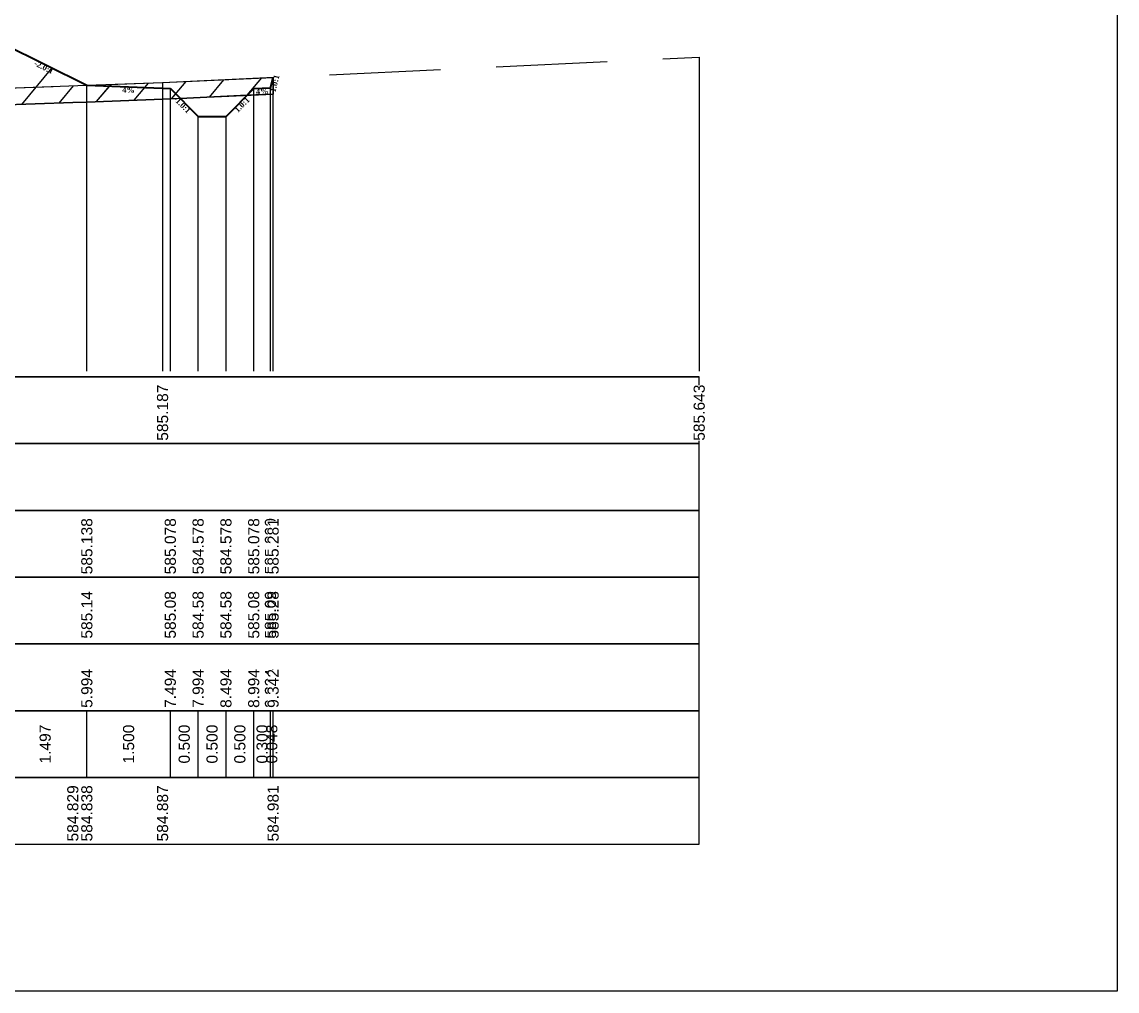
# Model space of a CAD drawing. Header units: millimetres. Extents: x 2762 to 3076, y 916 to 3305.
# Drawn here: x 2903.21 to 2922.89, y 1493.65 to 1511.06 of the extents above; entities that cross this region are included whole.
import ezdxf

# ---------------------------------------------------------------- set-up
doc = ezdxf.new("R2010")
doc.units = ezdxf.units.MM
doc.header["$LTSCALE"] = 2
doc.linetypes.add('CACHE', pattern=[9.525, 6.35, -3.175])
doc.linetypes.add('DASHED', pattern=[0.75, 0.5, -0.25])
doc.layers.add('C-ROAD-CORR', color=5, linetype='Continuous')
doc.layers.add('C-ROAD-SCTN', color=7, linetype='Continuous')
doc.styles.add('C3D_Etiquette', font='romans.shx')
doc.styles.add('C3D_Profil_Travers', font='romans.shx')

msp = doc.modelspace()

# ---------------------------------------------------------------- hatches: boundary and pattern name
at = {"linetype": 'Continuous', "lineweight": -3}
h = msp.add_hatch(dxfattribs=at)
h.set_pattern_fill('_U', color=3, angle=50, style=0, pattern_type=0)
h.set_pattern_definition([(50, (2907.255, 1509.7428), (-0.766044, 0.64279), [])])
h.paths.add_polyline_path([(2907.255, 1509.743), (2907.374, 1509.862), (2907.674, 1509.874), (2907.722, 1510.065), (2907.722, 1509.765)])
h.paths.add_polyline_path([(2889.717, 1508.763), (2889.717, 1509.063), (2892.483, 1510.446), (2900.48, 1510.766), (2902.876, 1510.67), (2904.374, 1509.922), (2905.874, 1509.862), (2906.05, 1509.686), (2905.735, 1509.671), (2904.374, 1509.622), (2904.122, 1509.613), (2898.772, 1509.419), (2897.492, 1509.306), (2893.626, 1508.992)])
h = msp.add_hatch(dxfattribs=at)
h.set_pattern_fill('_U', color=150, scale=0.5, angle=50, style=0, pattern_type=0)
h.set_pattern_definition([(50, (2907.25496, 1509.74283), (-0.383022, 0.321394), [])])
h.paths.add_polyline_path([(2907.255, 1509.743), (2907.374, 1509.862), (2907.674, 1509.874), (2907.722, 1510.065), (2907.722, 1509.765)])
h.paths.add_polyline_path([(2904.374, 1509.922), (2905.735, 1509.971), (2907.722, 1510.065), (2907.674, 1509.874), (2907.374, 1509.862), (2907.255, 1509.743), (2906.05, 1509.686), (2905.874, 1509.862)])
h.paths.add_polyline_path([(2889.717, 1508.763), (2889.717, 1509.063), (2893.626, 1509.292), (2897.492, 1509.606), (2898.772, 1509.719), (2904.374, 1509.922), (2905.874, 1509.862), (2906.05, 1509.686), (2905.735, 1509.671), (2904.374, 1509.622), (2904.122, 1509.613), (2898.772, 1509.419), (2897.492, 1509.306), (2893.626, 1508.992)])

# ---------------------------------------------------------------- linework, layer by layer
at = {"color": 253, "linetype": 'Continuous', "lineweight": -3}
for p, q in [((2902.876, 1510.67), (2904.374, 1509.922)), ((2905.735, 1509.971), (2907.722, 1510.065)), ((2907.674, 1509.874), (2907.722, 1510.065)), ((2907.722, 1510.065), (2907.674, 1509.874)), ((2907.674, 1509.874), (2907.722, 1510.065)), ((2907.722, 1510.065), (2907.722, 1509.765)), ((2907.722, 1510.065), (2907.722, 1509.765)), ((2898.772, 1509.719), (2904.374, 1509.922)), ((2904.374, 1509.922), (2905.735, 1509.971)), ((2905.874, 1509.862), (2904.374, 1509.922)), ((2904.374, 1509.922), (2905.874, 1509.862)), ((2904.374, 1509.922), (2905.874, 1509.862)), ((2906.05, 1509.686), (2905.874, 1509.862)), ((2905.874, 1509.862), (2906.05, 1509.686)), ((2905.874, 1509.862), (2906.05, 1509.686)), ((2907.255, 1509.743), (2907.374, 1509.862)), ((2907.374, 1509.862), (2907.255, 1509.743)), ((2907.255, 1509.743), (2907.374, 1509.862)), ((2907.374, 1509.862), (2907.674, 1509.874)), ((2907.674, 1509.874), (2907.374, 1509.862)), ((2907.374, 1509.862), (2907.674, 1509.874)), ((2904.122, 1509.613), (2898.772, 1509.419)), ((2904.122, 1509.613), (2898.772, 1509.419)), ((2904.374, 1509.622), (2904.122, 1509.613)), ((2904.374, 1509.622), (2904.122, 1509.613)), ((2905.735, 1509.671), (2904.374, 1509.622)), ((2905.735, 1509.671), (2904.374, 1509.622)), ((2906.05, 1509.686), (2905.735, 1509.671)), ((2906.05, 1509.686), (2905.735, 1509.671)), ((2907.255, 1509.743), (2906.05, 1509.686)), ((2906.05, 1509.686), (2907.255, 1509.743)), ((2906.374, 1509.362), (2906.05, 1509.686)), ((2907.255, 1509.743), (2906.874, 1509.362)), ((2907.722, 1509.765), (2907.255, 1509.743)), ((2907.722, 1509.765), (2907.255, 1509.743)), ((2906.874, 1509.362), (2906.374, 1509.362))]:
    msp.add_line(p, q, dxfattribs=at)
at = {"color": 105, "linetype": 'DASHED', "lineweight": -3, "ltscale": 2}
for p, q in [((2905.735, 1509.971), (2915.38, 1510.427)), ((2898.772, 1509.719), (2905.735, 1509.971))]:
    msp.add_line(p, q, dxfattribs=at)
at = {"color": 98, "linetype": 'CACHE', "lineweight": -3}
for p, q in [((2915.38, 1510.427), (2915.38, 1504.784)), ((2905.735, 1509.971), (2905.735, 1504.784))]:
    msp.add_line(p, q, dxfattribs=at)
at = {"color": 8, "linetype": 'CACHE', "lineweight": -3}
for p, q in [((2907.722, 1504.784), (2907.722, 1510.065)), ((2904.374, 1504.784), (2904.374, 1509.922)), ((2905.874, 1504.784), (2905.874, 1509.862)), ((2907.374, 1504.784), (2907.374, 1509.862)), ((2907.674, 1504.784), (2907.674, 1509.874)), ((2906.374, 1504.784), (2906.374, 1509.362)), ((2906.874, 1504.784), (2906.874, 1509.362))]:
    msp.add_line(p, q, dxfattribs=at)
at = {"color": 6, "linetype": 'Continuous', "lineweight": -3}
for p, q in [((2898.772, 1509.419), (2904.122, 1509.613)), ((2904.122, 1509.613), (2904.374, 1509.622)), ((2904.374, 1509.622), (2905.735, 1509.671)), ((2905.735, 1509.671), (2907.722, 1509.765))]:
    msp.add_line(p, q, dxfattribs=at)
at = {"color": 7, "linetype": 'Continuous', "lineweight": -3}
for p, q in [((2881.379, 1504.684), (2915.381, 1504.684)), ((2904.374, 1497.484), (2904.374, 1498.684)), ((2904.374, 1497.484), (2904.374, 1498.684)), ((2905.874, 1497.484), (2905.874, 1498.684)), ((2905.874, 1497.484), (2905.874, 1498.684)), ((2906.374, 1497.484), (2906.374, 1498.684)), ((2906.374, 1497.484), (2906.374, 1498.684)), ((2906.874, 1497.484), (2906.874, 1498.684)), ((2906.874, 1497.484), (2906.874, 1498.684)), ((2907.374, 1497.484), (2907.374, 1498.684)), ((2907.374, 1497.484), (2907.374, 1498.684)), ((2907.674, 1497.484), (2907.674, 1498.684)), ((2907.674, 1497.484), (2907.674, 1498.684)), ((2907.722, 1497.484), (2907.722, 1498.684))]:
    msp.add_line(p, q, dxfattribs=at)
for points in [[(2881.379, 1503.484), (2915.381, 1503.484), (2915.381, 1504.684), (2881.379, 1504.684)], [(2881.379, 1502.284), (2915.381, 1502.284), (2915.381, 1503.484), (2881.379, 1503.484)], [(2881.379, 1501.084), (2915.381, 1501.084), (2915.381, 1502.284), (2881.379, 1502.284)], [(2881.379, 1499.884), (2915.381, 1499.884), (2915.381, 1501.084), (2881.379, 1501.084)], [(2881.379, 1498.684), (2915.381, 1498.684), (2915.381, 1499.884), (2881.379, 1499.884)], [(2881.379, 1497.484), (2915.381, 1497.484), (2915.381, 1498.684), (2881.379, 1498.684)], [(2881.379, 1496.284), (2915.381, 1496.284), (2915.381, 1497.484), (2881.379, 1497.484)]]:
    msp.add_3dface(points, dxfattribs=at)
at = {"layer": 'C-ROAD-CORR', "color": 1, "linetype": 'Continuous', "lineweight": 40}
for p, q in [((2902.876, 1510.67), (2904.374, 1509.922)), ((2907.674, 1509.874), (2907.722, 1510.065)), ((2904.374, 1509.922), (2905.874, 1509.862)), ((2905.874, 1509.862), (2906.374, 1509.362)), ((2906.874, 1509.362), (2907.374, 1509.862)), ((2907.374, 1509.862), (2907.674, 1509.874)), ((2906.374, 1509.362), (2906.874, 1509.362))]:
    msp.add_line(p, q, dxfattribs=at)
at = {"layer": 'C-ROAD-CORR', "color": 1, "linetype": 'Continuous', "lineweight": -3}
for p, q in [((2905.874, 1509.862), (2906.374, 1509.362)), ((2906.874, 1509.362), (2907.374, 1509.862))]:
    msp.add_line(p, q, dxfattribs=at)
at = {"layer": 'C-ROAD-SCTN', "color": 154, "linetype": 'Continuous', "lineweight": -3}
for p, q in [((2902.876, 1510.67), (2904.374, 1509.922)), ((2907.674, 1509.874), (2907.722, 1510.065)), ((2904.374, 1509.922), (2905.874, 1509.862)), ((2905.874, 1509.862), (2906.374, 1509.362)), ((2906.874, 1509.362), (2907.374, 1509.862)), ((2907.374, 1509.862), (2907.674, 1509.874)), ((2906.374, 1509.362), (2906.874, 1509.362))]:
    msp.add_line(p, q, dxfattribs=at)
at = {"layer": 'C-ROAD-SCTN', "color": 1, "linetype": 'Continuous', "lineweight": -3}
for p, q in [((2902.876, 1510.67), (2904.374, 1509.922)), ((2907.674, 1509.874), (2907.722, 1510.065)), ((2904.374, 1509.922), (2905.874, 1509.862)), ((2905.874, 1509.862), (2906.374, 1509.362)), ((2906.874, 1509.362), (2907.374, 1509.862)), ((2907.374, 1509.862), (2907.674, 1509.874)), ((2906.374, 1509.362), (2906.874, 1509.362))]:
    msp.add_line(p, q, dxfattribs=at)

# ---------------------------------------------------------------- texts
at = {"color": 7, "linetype": 'Continuous', "lineweight": -3, "char_height": 0.1, "attachment_point": 2, "style": 'C3D_Etiquette'}
for s, insert, width, rotation in [('{\\fTimes New Roman|b1|i0|c0|p18;-2.0:1}', (2903.623, 1510.292), 0.34598, 333.4349), ('{\\fTimes New Roman|b1|i0|c0|p18;1.0:1}', (2907.702, 1509.968), 0.29446, 75.9638), ('{\\fTimes New Roman|b1|i0|c0|p18;4%}', (2905.124, 1509.888), 0.42071, 357.7094), ('{\\fTimes New Roman|b1|i0|c0|p18;4%}', (2907.524, 1509.864), 0.37094, 2.2906), ('{\\fTimes New Roman|b1|i0|c0|p18;-1.0:1}', (2906.121, 1509.609), 0.34598, 315), ('{\\fTimes New Roman|b1|i0|c0|p18;1.0:1}', (2907.127, 1509.609), 0.29001, 45)]:
    msp.add_mtext(s, dxfattribs=dict(at, insert=insert, width=width, rotation=rotation))
at = {"color": 7, "linetype": 'Continuous', "lineweight": -3, "char_height": 0.2, "rotation": 90, "style": 'C3D_Profil_Travers'}
for s, insert, attachment_point in [('{\\fArial|b0|i0|c0|p34;585.14}', (2904.374, 1499.979), 4), ('{\\fArial|b0|i0|c0|p34;585.08}', (2905.874, 1499.979), 4), ('{\\fArial|b0|i0|c0|p34;584.58}', (2906.374, 1499.979), 4), ('{\\fArial|b0|i0|c0|p34;584.58}', (2906.874, 1499.979), 4), ('{\\fArial|b0|i0|c0|p34;585.08}', (2907.374, 1499.979), 4), ('{\\fArial|b0|i0|c0|p34;585.09}', (2907.674, 1499.979), 4), ('{\\fArial|b0|i0|c0|p34;585.28}', (2907.722, 1499.979), 4), ('{\\fArial|b0|i0|c0|p34;1.497}', (2903.625, 1498.084), 5), ('{\\fArial|b0|i0|c0|p34;1.500}', (2905.124, 1498.084), 5), ('{\\fArial|b0|i0|c0|p34;0.500}', (2906.124, 1498.084), 5), ('{\\fArial|b0|i0|c0|p34;0.500}', (2906.624, 1498.084), 5), ('{\\fArial|b0|i0|c0|p34;0.500}', (2907.124, 1498.084), 5), ('{\\fArial|b0|i0|c0|p34;0.300}', (2907.524, 1498.084), 5), ('{\\fArial|b0|i0|c0|p34;0.048}', (2907.698, 1498.084), 5)]:
    msp.add_mtext(s, dxfattribs=dict(at, insert=insert, attachment_point=attachment_point))

# ---------------------------------------------------------------- next in the draw order: texts
at = {"color": 7, "linetype": 'Continuous', "lineweight": -3, "char_height": 0.2, "attachment_point": 4, "rotation": 90, "style": 'C3D_Profil_Travers', "bg_fill": 3, "box_fill_scale": 1.000375, "bg_fill_color": 256, "bg_fill_true_color": 13158600, "bg_fill_transparency": 0}
for s, insert, width in [('{\\fArial|b0|i0|c0|p34;585.187}', (2905.735, 1503.534), 0.99553), ('{\\fArial|b0|i0|c0|p34;585.643}', (2915.38, 1503.534), 0.99553), ('{\\fArial|b0|i0|c0|p34;585.138}', (2904.374, 1501.134), 0.99595), ('{\\fArial|b0|i0|c0|p34;585.078}', (2905.874, 1501.134), 0.99595), ('{\\fArial|b0|i0|c0|p34;584.578}', (2906.374, 1501.134), 0.99595), ('{\\fArial|b0|i0|c0|p34;584.578}', (2906.874, 1501.134), 0.99595), ('{\\fArial|b0|i0|c0|p34;585.078}', (2907.374, 1501.134), 0.99595), ('{\\fArial|b0|i0|c0|p34;\\C256;5.994}', (2904.374, 1498.734), 0.68082), ('{\\fArial|b0|i0|c0|p34;\\C256;7.494}', (2905.874, 1498.734), 0.67917), ('{\\fArial|b0|i0|c0|p34;\\C256;7.994}', (2906.374, 1498.734), 0.67917), ('{\\fArial|b0|i0|c0|p34;\\C256;8.494}', (2906.874, 1498.734), 0.6811), ('{\\fArial|b0|i0|c0|p34;\\C256;8.994}', (2907.374, 1498.734), 0.6811), ('{\\fArial|b0|i0|c0|p34;584.829}', (2904.122, 1496.334), 0.99595), ('{\\fArial|b0|i0|c0|p34;584.887}', (2905.735, 1496.334), 0.99553), ('{\\fArial|b0|i0|c0|p34;584.981}', (2907.722, 1496.334), 0.95654)]:
    msp.add_mtext(s, dxfattribs=dict(at, insert=insert, width=width))

# ---------------------------------------------------------------- next in the draw order: texts
for s, insert, width in [('{\\fArial|b0|i0|c0|p34;585.090}', (2907.674, 1501.134), 0.99484), ('{\\fArial|b0|i0|c0|p34;\\C256;9.294}', (2907.674, 1498.734), 0.68082), ('{\\fArial|b0|i0|c0|p34;584.838}', (2904.374, 1496.334), 0.99595)]:
    msp.add_mtext(s, dxfattribs=dict(at, insert=insert, width=width))

# ---------------------------------------------------------------- next in the draw order: texts
for s, insert, width in [('{\\fArial|b0|i0|c0|p34;585.281}', (2907.722, 1501.134), 0.95654), ('{\\fArial|b0|i0|c0|p34;\\C256;9.342}', (2907.722, 1498.734), 0.67958)]:
    msp.add_mtext(s, dxfattribs=dict(at, insert=insert, width=width))

# ---------------------------------------------------------------- next in the draw order: linework, layer by layer
msp.add_lwpolyline([(2873.89, 1523.145), (2922.89, 1523.145), (2922.89, 1493.645), (2873.89, 1493.645)], close=True)

doc.saveas('drawing.dxf')
